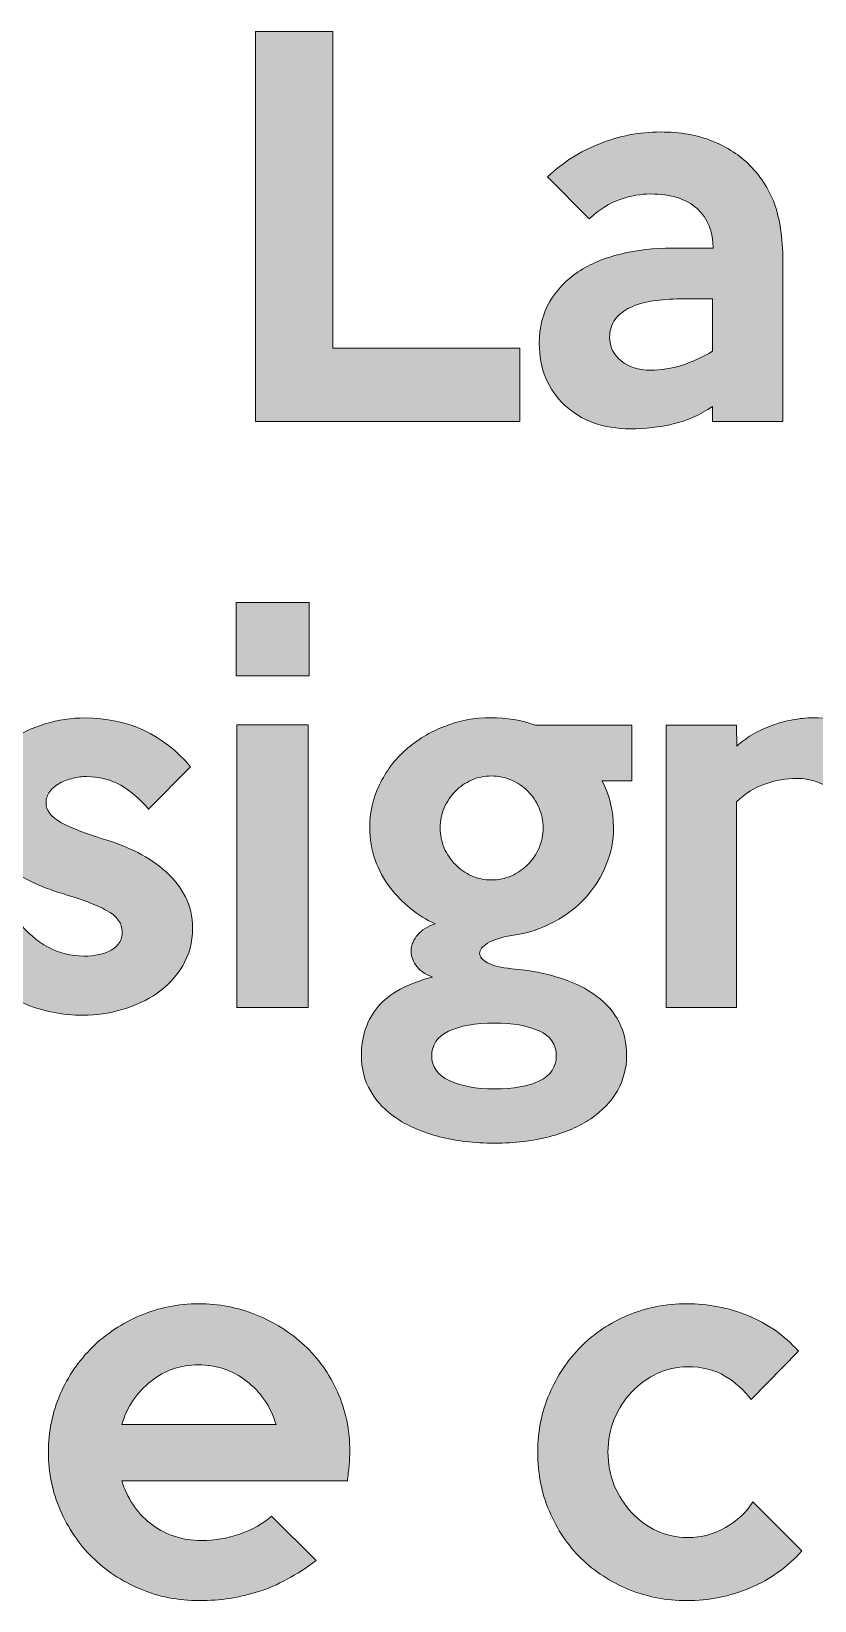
# Model space of a CAD drawing. Header units: inches. Extents: x -195 to 784, y 103 to 204.
# Drawn here: x 387.78 to 395.8, y 122.42 to 138.49 of the extents above; entities that cross this region are included whole.
import ezdxf

# ---------------------------------------------------------------- set-up
doc = ezdxf.new("R2010")
doc.units = ezdxf.units.IN
doc.header["$MEASUREMENT"] = 0
doc.layers.add('Layer 1', color=7, linetype='Continuous')

# ---------------------------------------------------------------- blocks, each defined once
blk = doc.blocks.new('block 13')
at = {"layer": 'Layer 1', "true_color": 0xffffff}
h = blk.add_hatch(color=7, dxfattribs=at)
h.dxf.hatch_style = 2
h.paths.add_polyline_path([(392.776, 134.493), (390.071, 134.493), (390.071, 138.488), (390.861, 138.488), (390.861, 135.243), (392.776, 135.243)])
h = blk.add_hatch(color=7, dxfattribs=at)
h.dxf.hatch_style = 2
edge = h.paths.add_edge_path()
edge.add_spline(control_points=[(395.471, 134.493), (395.471, 134.493), (394.751, 134.493), (394.751, 134.493), (394.751, 134.493), (394.751, 134.648), (394.751, 134.648), (394.625, 134.561), (394.49, 134.501), (394.349, 134.468), (394.207, 134.435), (394.061, 134.418), (393.911, 134.418), (393.771, 134.418), (393.644, 134.439), (393.531, 134.48), (393.418, 134.522), (393.32, 134.582), (393.236, 134.661), (393.153, 134.739), (393.089, 134.831), (393.044, 134.938), (392.999, 135.045), (392.977, 135.163), (392.977, 135.293), (392.977, 135.456), (393.012, 135.599), (393.084, 135.721), (393.156, 135.842), (393.253, 135.944), (393.376, 136.025), (393.5, 136.107), (393.644, 136.168), (393.809, 136.208), (393.974, 136.248), (394.152, 136.268), (394.341, 136.268), (394.341, 136.268), (394.757, 136.268), (394.757, 136.268), (394.757, 136.438), (394.702, 136.573), (394.592, 136.673), (394.482, 136.773), (394.323, 136.823), (394.117, 136.823), (394.017, 136.823), (393.913, 136.805), (393.806, 136.768), (393.7, 136.732), (393.593, 136.665), (393.487, 136.568), (393.487, 136.568), (393.062, 136.998), (393.062, 136.998), (393.215, 137.145), (393.393, 137.258), (393.595, 137.338), (393.795, 137.418), (394.003, 137.458), (394.217, 137.458), (394.417, 137.458), (394.595, 137.427), (394.751, 137.364), (394.907, 137.3), (395.033, 137.218), (395.129, 137.119), (395.255, 136.992), (395.343, 136.85), (395.395, 136.693), (395.446, 136.537), (395.472, 136.337), (395.472, 136.093), (395.472, 136.093), (395.472, 134.493), (395.472, 134.493), (395.472, 134.493), (395.471, 134.493), (395.471, 134.493)], knot_values=[0, 0, 0, 0, 1, 1, 1, 2, 2, 2, 3, 3, 3, 4, 4, 4, 5, 5, 5, 6, 6, 6, 7, 7, 7, 8, 8, 8, 9, 9, 9, 10, 10, 10, 11, 11, 11, 12, 12, 12, 13, 13, 13, 14, 14, 14, 15, 15, 15, 16, 16, 16, 17, 17, 17, 18, 18, 18, 19, 19, 19, 20, 20, 20, 21, 21, 21, 22, 22, 22, 23, 23, 23, 24, 24, 24, 25, 25, 25, 26, 26, 26, 26], degree=3, periodic=1)
edge = h.paths.add_edge_path()
edge.add_spline(control_points=[(394.751, 135.213), (394.751, 135.213), (394.751, 135.748), (394.751, 135.748), (394.751, 135.748), (394.421, 135.748), (394.421, 135.748), (394.321, 135.748), (394.227, 135.741), (394.139, 135.728), (394.05, 135.715), (393.973, 135.692), (393.909, 135.661), (393.843, 135.629), (393.792, 135.588), (393.754, 135.538), (393.716, 135.488), (393.697, 135.428), (393.697, 135.358), (393.697, 135.258), (393.735, 135.176), (393.814, 135.113), (393.892, 135.05), (393.993, 135.018), (394.116, 135.018), (394.223, 135.018), (394.329, 135.035), (394.434, 135.068), (394.539, 135.102), (394.645, 135.15), (394.751, 135.213)], knot_values=[0, 0, 0, 0, 1, 1, 1, 2, 2, 2, 3, 3, 3, 4, 4, 4, 5, 5, 5, 6, 6, 6, 7, 7, 7, 8, 8, 8, 9, 9, 9, 10, 10, 10, 10], degree=3, periodic=1)
at = {"layer": 'Layer 1', "lineweight": 0}
blk.add_lwpolyline([(392.776, 134.493), (390.071, 134.493), (390.071, 138.488), (390.861, 138.488), (390.861, 135.243), (392.776, 135.243), (392.776, 134.493)], dxfattribs=at)
for points, knots in [([(395.471, 134.493), (395.471, 134.493), (394.751, 134.493), (394.751, 134.493), (394.751, 134.493), (394.751, 134.648), (394.751, 134.648), (394.625, 134.561), (394.49, 134.501), (394.349, 134.468), (394.207, 134.435), (394.061, 134.418), (393.911, 134.418), (393.771, 134.418), (393.644, 134.439), (393.531, 134.48), (393.418, 134.522), (393.32, 134.582), (393.236, 134.661), (393.153, 134.739), (393.089, 134.831), (393.044, 134.938), (392.999, 135.045), (392.977, 135.163), (392.977, 135.293), (392.977, 135.456), (393.012, 135.599), (393.084, 135.721), (393.156, 135.842), (393.253, 135.944), (393.376, 136.025), (393.5, 136.107), (393.644, 136.168), (393.809, 136.208), (393.974, 136.248), (394.152, 136.268), (394.341, 136.268), (394.341, 136.268), (394.757, 136.268), (394.757, 136.268), (394.757, 136.438), (394.702, 136.573), (394.592, 136.673), (394.482, 136.773), (394.323, 136.823), (394.117, 136.823), (394.017, 136.823), (393.913, 136.805), (393.806, 136.768), (393.7, 136.732), (393.593, 136.665), (393.487, 136.568), (393.487, 136.568), (393.062, 136.998), (393.062, 136.998), (393.215, 137.145), (393.393, 137.258), (393.595, 137.338), (393.795, 137.418), (394.003, 137.458), (394.217, 137.458), (394.417, 137.458), (394.595, 137.427), (394.751, 137.364), (394.907, 137.3), (395.033, 137.218), (395.129, 137.119), (395.255, 136.992), (395.343, 136.85), (395.395, 136.693), (395.446, 136.537), (395.472, 136.337), (395.472, 136.093), (395.472, 136.093), (395.472, 134.493), (395.472, 134.493), (395.472, 134.493), (395.471, 134.493), (395.471, 134.493)], [0, 0, 0, 0, 1, 1, 1, 2, 2, 2, 3, 3, 3, 4, 4, 4, 5, 5, 5, 6, 6, 6, 7, 7, 7, 8, 8, 8, 9, 9, 9, 10, 10, 10, 11, 11, 11, 12, 12, 12, 13, 13, 13, 14, 14, 14, 15, 15, 15, 16, 16, 16, 17, 17, 17, 18, 18, 18, 19, 19, 19, 20, 20, 20, 21, 21, 21, 22, 22, 22, 23, 23, 23, 24, 24, 24, 25, 25, 25, 26, 26, 26, 26]), ([(394.751, 135.213), (394.751, 135.213), (394.751, 135.748), (394.751, 135.748), (394.751, 135.748), (394.421, 135.748), (394.421, 135.748), (394.321, 135.748), (394.227, 135.741), (394.139, 135.728), (394.05, 135.715), (393.973, 135.692), (393.909, 135.661), (393.843, 135.629), (393.792, 135.588), (393.754, 135.538), (393.716, 135.488), (393.697, 135.428), (393.697, 135.358), (393.697, 135.258), (393.735, 135.176), (393.814, 135.113), (393.892, 135.05), (393.993, 135.018), (394.116, 135.018), (394.223, 135.018), (394.329, 135.035), (394.434, 135.068), (394.539, 135.102), (394.645, 135.15), (394.751, 135.213)], [0, 0, 0, 0, 1, 1, 1, 2, 2, 2, 3, 3, 3, 4, 4, 4, 5, 5, 5, 6, 6, 6, 7, 7, 7, 8, 8, 8, 9, 9, 9, 10, 10, 10, 10])]:
    blk.add_open_spline(points, degree=3, knots=knots, dxfattribs=at)
blk = doc.blocks.new('block 14')
at = {"layer": 'Layer 1', "true_color": 0xffffff}
h = blk.add_hatch(color=7, dxfattribs=at)
h.dxf.hatch_style = 2
h.paths.add_polyline_path([(390.62, 131.888), (389.871, 131.888), (389.871, 132.638), (390.62, 132.638)])
h.paths.add_polyline_path([(390.611, 128.493), (389.881, 128.493), (389.881, 131.388), (390.611, 131.388)])
h = blk.add_hatch(color=7, dxfattribs=at)
h.dxf.hatch_style = 2
edge = h.paths.add_edge_path()
edge.add_spline(control_points=[(389.426, 129.303), (389.426, 129.159), (389.392, 129.032), (389.325, 128.92), (389.259, 128.809), (389.172, 128.715), (389.065, 128.64), (388.959, 128.565), (388.838, 128.509), (388.705, 128.471), (388.571, 128.432), (388.439, 128.413), (388.309, 128.413), (388.088, 128.413), (387.885, 128.453), (387.699, 128.535), (387.514, 128.617), (387.352, 128.748), (387.211, 128.928), (387.211, 128.928), (387.646, 129.368), (387.646, 129.368), (387.732, 129.258), (387.832, 129.172), (387.946, 129.11), (388.059, 129.049), (388.181, 129.018), (388.311, 129.018), (388.424, 129.018), (388.519, 129.039), (388.594, 129.08), (388.668, 129.122), (388.706, 129.185), (388.706, 129.268), (388.706, 129.355), (388.652, 129.427), (388.546, 129.486), (388.439, 129.544), (388.289, 129.601), (388.096, 129.658), (387.983, 129.691), (387.872, 129.734), (387.766, 129.785), (387.659, 129.837), (387.564, 129.9), (387.481, 129.975), (387.398, 130.05), (387.331, 130.136), (387.281, 130.233), (387.231, 130.329), (387.206, 130.441), (387.206, 130.567), (387.206, 130.707), (387.238, 130.833), (387.303, 130.945), (387.368, 131.056), (387.454, 131.15), (387.559, 131.225), (387.664, 131.3), (387.784, 131.357), (387.918, 131.397), (388.051, 131.437), (388.186, 131.457), (388.324, 131.457), (388.765, 131.457), (389.125, 131.29), (389.406, 130.957), (389.406, 130.957), (388.976, 130.522), (388.976, 130.522), (388.893, 130.626), (388.797, 130.707), (388.69, 130.768), (388.584, 130.828), (388.467, 130.857), (388.34, 130.857), (388.297, 130.857), (388.251, 130.852), (388.203, 130.84), (388.154, 130.828), (388.109, 130.812), (388.068, 130.79), (388.026, 130.768), (387.992, 130.74), (387.965, 130.705), (387.939, 130.67), (387.926, 130.631), (387.926, 130.587), (387.926, 130.51), (387.976, 130.444), (388.078, 130.388), (388.18, 130.331), (388.325, 130.274), (388.515, 130.217), (388.639, 130.181), (388.756, 130.134), (388.865, 130.078), (388.976, 130.021), (389.072, 129.955), (389.155, 129.88), (389.239, 129.805), (389.304, 129.72), (389.353, 129.625), (389.401, 129.531), (389.426, 129.423), (389.426, 129.303)], knot_values=[0, 0, 0, 0, 1, 1, 1, 2, 2, 2, 3, 3, 3, 4, 4, 4, 5, 5, 5, 6, 6, 6, 7, 7, 7, 8, 8, 8, 9, 9, 9, 10, 10, 10, 11, 11, 11, 12, 12, 12, 13, 13, 13, 14, 14, 14, 15, 15, 15, 16, 16, 16, 17, 17, 17, 18, 18, 18, 19, 19, 19, 20, 20, 20, 21, 21, 21, 22, 22, 22, 23, 23, 23, 24, 24, 24, 25, 25, 25, 26, 26, 26, 27, 27, 27, 28, 28, 28, 29, 29, 29, 30, 30, 30, 31, 31, 31, 32, 32, 32, 33, 33, 33, 34, 34, 34, 35, 35, 35, 35], degree=3, periodic=1)
h = blk.add_hatch(color=7, dxfattribs=at)
h.dxf.hatch_style = 2
edge = h.paths.add_edge_path()
edge.add_spline(control_points=[(393.926, 130.813), (393.926, 130.813), (393.621, 130.813), (393.621, 130.813), (393.697, 130.663), (393.736, 130.503), (393.736, 130.333), (393.736, 130.203), (393.712, 130.077), (393.663, 129.956), (393.615, 129.834), (393.546, 129.723), (393.456, 129.623), (393.366, 129.524), (393.257, 129.438), (393.128, 129.369), (393, 129.299), (392.856, 129.252), (392.695, 129.228), (392.586, 129.212), (392.503, 129.186), (392.448, 129.151), (392.393, 129.116), (392.366, 129.081), (392.366, 129.046), (392.366, 129.011), (392.393, 128.979), (392.448, 128.949), (392.503, 128.919), (392.586, 128.899), (392.695, 128.889), (393.069, 128.855), (393.358, 128.762), (393.563, 128.609), (393.768, 128.455), (393.871, 128.252), (393.871, 127.998), (393.871, 127.869), (393.839, 127.749), (393.776, 127.638), (393.713, 127.528), (393.622, 127.433), (393.504, 127.353), (393.386, 127.273), (393.244, 127.212), (393.078, 127.168), (392.912, 127.125), (392.726, 127.103), (392.52, 127.103), (392.311, 127.103), (392.122, 127.125), (391.955, 127.168), (391.787, 127.212), (391.643, 127.273), (391.523, 127.351), (391.404, 127.43), (391.313, 127.523), (391.25, 127.634), (391.186, 127.744), (391.155, 127.865), (391.155, 127.998), (391.155, 128.199), (391.212, 128.366), (391.326, 128.501), (391.44, 128.636), (391.627, 128.737), (391.884, 128.804), (391.804, 128.833), (391.747, 128.874), (391.712, 128.926), (391.677, 128.977), (391.661, 129.031), (391.664, 129.084), (391.668, 129.137), (391.69, 129.188), (391.732, 129.236), (391.773, 129.284), (391.832, 129.322), (391.91, 129.349), (391.822, 129.388), (391.739, 129.441), (391.66, 129.504), (391.581, 129.567), (391.51, 129.64), (391.446, 129.723), (391.383, 129.806), (391.333, 129.9), (391.295, 130.003), (391.258, 130.107), (391.24, 130.216), (391.24, 130.333), (391.24, 130.49), (391.273, 130.637), (391.34, 130.773), (391.406, 130.911), (391.496, 131.03), (391.61, 131.131), (391.723, 131.233), (391.855, 131.313), (392.005, 131.371), (392.155, 131.43), (392.313, 131.459), (392.48, 131.459), (392.643, 131.459), (392.795, 131.434), (392.935, 131.384), (392.935, 131.384), (393.925, 131.384), (393.925, 131.384), (393.925, 131.384), (393.925, 130.813), (393.925, 130.813), (393.925, 130.813), (393.926, 130.813), (393.926, 130.813)], knot_values=[0, 0, 0, 0, 1, 1, 1, 2, 2, 2, 3, 3, 3, 4, 4, 4, 5, 5, 5, 6, 6, 6, 7, 7, 7, 8, 8, 8, 9, 9, 9, 10, 10, 10, 11, 11, 11, 12, 12, 12, 13, 13, 13, 14, 14, 14, 15, 15, 15, 16, 16, 16, 17, 17, 17, 18, 18, 18, 19, 19, 19, 20, 20, 20, 21, 21, 21, 22, 22, 22, 23, 23, 23, 24, 24, 24, 25, 25, 25, 26, 26, 26, 27, 27, 27, 28, 28, 28, 29, 29, 29, 30, 30, 30, 31, 31, 31, 32, 32, 32, 33, 33, 33, 34, 34, 34, 35, 35, 35, 36, 36, 36, 37, 37, 37, 38, 38, 38, 38], degree=3, periodic=1)
edge = h.paths.add_edge_path()
edge.add_spline(control_points=[(393.151, 127.998), (393.151, 128.114), (393.092, 128.2), (392.974, 128.253), (392.856, 128.306), (392.704, 128.333), (392.518, 128.333), (392.319, 128.333), (392.162, 128.305), (392.048, 128.248), (391.933, 128.192), (391.875, 128.108), (391.875, 127.998), (391.875, 127.885), (391.935, 127.8), (392.055, 127.743), (392.175, 127.687), (392.329, 127.658), (392.518, 127.658), (392.711, 127.658), (392.864, 127.686), (392.979, 127.741), (393.094, 127.795), (393.151, 127.881), (393.151, 127.998)], knot_values=[0, 0, 0, 0, 1, 1, 1, 2, 2, 2, 3, 3, 3, 4, 4, 4, 5, 5, 5, 6, 6, 6, 7, 7, 7, 8, 8, 8, 8], degree=3, periodic=1)
edge = h.paths.add_edge_path()
edge.add_spline(control_points=[(393.016, 130.333), (393.016, 130.406), (393.002, 130.474), (392.974, 130.538), (392.946, 130.602), (392.908, 130.657), (392.86, 130.706), (392.813, 130.754), (392.756, 130.792), (392.691, 130.82), (392.627, 130.849), (392.558, 130.863), (392.486, 130.863), (392.413, 130.863), (392.345, 130.849), (392.283, 130.82), (392.22, 130.792), (392.165, 130.754), (392.117, 130.706), (392.069, 130.657), (392.031, 130.602), (392.003, 130.538), (391.975, 130.474), (391.961, 130.406), (391.961, 130.333), (391.961, 130.259), (391.975, 130.191), (392.003, 130.125), (392.031, 130.06), (392.069, 130.003), (392.117, 129.956), (392.165, 129.907), (392.22, 129.869), (392.283, 129.84), (392.345, 129.812), (392.413, 129.798), (392.486, 129.798), (392.558, 129.798), (392.627, 129.812), (392.691, 129.84), (392.756, 129.869), (392.812, 129.907), (392.86, 129.956), (392.908, 130.004), (392.946, 130.061), (392.974, 130.125), (393.002, 130.191), (393.016, 130.259), (393.016, 130.333)], knot_values=[0, 0, 0, 0, 1, 1, 1, 2, 2, 2, 3, 3, 3, 4, 4, 4, 5, 5, 5, 6, 6, 6, 7, 7, 7, 8, 8, 8, 9, 9, 9, 10, 10, 10, 11, 11, 11, 12, 12, 12, 13, 13, 13, 14, 14, 14, 15, 15, 15, 16, 16, 16, 16], degree=3, periodic=1)
h = blk.add_hatch(color=7, dxfattribs=at)
h.dxf.hatch_style = 2
edge = h.paths.add_edge_path()
edge.add_spline(control_points=[(396.906, 128.493), (396.906, 128.493), (396.186, 128.493), (396.186, 128.493), (396.186, 128.493), (396.186, 130.218), (396.186, 130.218), (396.186, 130.321), (396.17, 130.412), (396.138, 130.49), (396.106, 130.568), (396.063, 130.634), (396.01, 130.685), (395.957, 130.737), (395.895, 130.775), (395.826, 130.8), (395.758, 130.825), (395.687, 130.838), (395.613, 130.838), (395.503, 130.838), (395.394, 130.818), (395.287, 130.78), (395.18, 130.742), (395.083, 130.681), (394.996, 130.597), (394.996, 130.597), (394.996, 128.492), (394.996, 128.492), (394.996, 128.492), (394.276, 128.492), (394.276, 128.492), (394.276, 128.492), (394.276, 131.383), (394.276, 131.383), (394.276, 131.383), (394.996, 131.383), (394.996, 131.383), (394.996, 131.383), (395.001, 131.168), (395.001, 131.168), (395.044, 131.211), (395.097, 131.251), (395.161, 131.287), (395.224, 131.324), (395.29, 131.355), (395.358, 131.38), (395.427, 131.405), (395.497, 131.425), (395.569, 131.437), (395.64, 131.451), (395.709, 131.458), (395.776, 131.458), (395.923, 131.458), (396.063, 131.435), (396.199, 131.388), (396.334, 131.341), (396.454, 131.27), (396.558, 131.173), (396.664, 131.076), (396.748, 130.951), (396.812, 130.798), (396.875, 130.644), (396.907, 130.463), (396.907, 130.253), (396.907, 130.253), (396.907, 128.493), (396.907, 128.493), (396.907, 128.493), (396.906, 128.493), (396.906, 128.493)], knot_values=[0, 0, 0, 0, 1, 1, 1, 2, 2, 2, 3, 3, 3, 4, 4, 4, 5, 5, 5, 6, 6, 6, 7, 7, 7, 8, 8, 8, 9, 9, 9, 10, 10, 10, 11, 11, 11, 12, 12, 12, 13, 13, 13, 14, 14, 14, 15, 15, 15, 16, 16, 16, 17, 17, 17, 18, 18, 18, 19, 19, 19, 20, 20, 20, 21, 21, 21, 22, 22, 22, 23, 23, 23, 23], degree=3, periodic=1)
at = {"layer": 'Layer 1', "lineweight": 0}
for points in [[(390.62, 131.888), (389.871, 131.888), (389.871, 132.638), (390.62, 132.638), (390.62, 131.888)], [(390.611, 128.493), (389.881, 128.493), (389.881, 131.388), (390.611, 131.388), (390.611, 128.493)]]:
    blk.add_lwpolyline(points, dxfattribs=at)
for points, knots in [([(389.426, 129.303), (389.426, 129.159), (389.392, 129.032), (389.325, 128.92), (389.259, 128.809), (389.172, 128.715), (389.065, 128.64), (388.959, 128.565), (388.838, 128.509), (388.705, 128.471), (388.571, 128.432), (388.439, 128.413), (388.309, 128.413), (388.088, 128.413), (387.885, 128.453), (387.699, 128.535), (387.514, 128.617), (387.352, 128.748), (387.211, 128.928), (387.211, 128.928), (387.646, 129.368), (387.646, 129.368), (387.732, 129.258), (387.832, 129.172), (387.946, 129.11), (388.059, 129.049), (388.181, 129.018), (388.311, 129.018), (388.424, 129.018), (388.519, 129.039), (388.594, 129.08), (388.668, 129.122), (388.706, 129.185), (388.706, 129.268), (388.706, 129.355), (388.652, 129.427), (388.546, 129.486), (388.439, 129.544), (388.289, 129.601), (388.096, 129.658), (387.983, 129.691), (387.872, 129.734), (387.766, 129.785), (387.659, 129.837), (387.564, 129.9), (387.481, 129.975), (387.398, 130.05), (387.331, 130.136), (387.281, 130.233), (387.231, 130.329), (387.206, 130.441), (387.206, 130.567), (387.206, 130.707), (387.238, 130.833), (387.303, 130.945), (387.368, 131.056), (387.454, 131.15), (387.559, 131.225), (387.664, 131.3), (387.784, 131.357), (387.918, 131.397), (388.051, 131.437), (388.186, 131.457), (388.324, 131.457), (388.765, 131.457), (389.125, 131.29), (389.406, 130.957), (389.406, 130.957), (388.976, 130.522), (388.976, 130.522), (388.893, 130.626), (388.797, 130.707), (388.69, 130.768), (388.584, 130.828), (388.467, 130.857), (388.34, 130.857), (388.297, 130.857), (388.251, 130.852), (388.203, 130.84), (388.154, 130.828), (388.109, 130.812), (388.068, 130.79), (388.026, 130.768), (387.992, 130.74), (387.965, 130.705), (387.939, 130.67), (387.926, 130.631), (387.926, 130.587), (387.926, 130.51), (387.976, 130.444), (388.078, 130.388), (388.18, 130.331), (388.325, 130.274), (388.515, 130.217), (388.639, 130.181), (388.756, 130.134), (388.865, 130.078), (388.976, 130.021), (389.072, 129.955), (389.155, 129.88), (389.239, 129.805), (389.304, 129.72), (389.353, 129.625), (389.401, 129.531), (389.426, 129.423), (389.426, 129.303)], [0, 0, 0, 0, 1, 1, 1, 2, 2, 2, 3, 3, 3, 4, 4, 4, 5, 5, 5, 6, 6, 6, 7, 7, 7, 8, 8, 8, 9, 9, 9, 10, 10, 10, 11, 11, 11, 12, 12, 12, 13, 13, 13, 14, 14, 14, 15, 15, 15, 16, 16, 16, 17, 17, 17, 18, 18, 18, 19, 19, 19, 20, 20, 20, 21, 21, 21, 22, 22, 22, 23, 23, 23, 24, 24, 24, 25, 25, 25, 26, 26, 26, 27, 27, 27, 28, 28, 28, 29, 29, 29, 30, 30, 30, 31, 31, 31, 32, 32, 32, 33, 33, 33, 34, 34, 34, 35, 35, 35, 35]), ([(393.926, 130.813), (393.926, 130.813), (393.621, 130.813), (393.621, 130.813), (393.697, 130.663), (393.736, 130.503), (393.736, 130.333), (393.736, 130.203), (393.712, 130.077), (393.663, 129.956), (393.615, 129.834), (393.546, 129.723), (393.456, 129.623), (393.366, 129.524), (393.257, 129.438), (393.128, 129.369), (393, 129.299), (392.856, 129.252), (392.695, 129.228), (392.586, 129.212), (392.503, 129.186), (392.448, 129.151), (392.393, 129.116), (392.366, 129.081), (392.366, 129.046), (392.366, 129.011), (392.393, 128.979), (392.448, 128.949), (392.503, 128.919), (392.586, 128.899), (392.695, 128.889), (393.069, 128.855), (393.358, 128.762), (393.563, 128.609), (393.768, 128.455), (393.871, 128.252), (393.871, 127.998), (393.871, 127.869), (393.839, 127.749), (393.776, 127.638), (393.713, 127.528), (393.622, 127.433), (393.504, 127.353), (393.386, 127.273), (393.244, 127.212), (393.078, 127.168), (392.912, 127.125), (392.726, 127.103), (392.52, 127.103), (392.311, 127.103), (392.122, 127.125), (391.955, 127.168), (391.787, 127.212), (391.643, 127.273), (391.523, 127.351), (391.404, 127.43), (391.313, 127.523), (391.25, 127.634), (391.186, 127.744), (391.155, 127.865), (391.155, 127.998), (391.155, 128.199), (391.212, 128.366), (391.326, 128.501), (391.44, 128.636), (391.627, 128.737), (391.884, 128.804), (391.804, 128.833), (391.747, 128.874), (391.712, 128.926), (391.677, 128.977), (391.661, 129.031), (391.664, 129.084), (391.668, 129.137), (391.69, 129.188), (391.732, 129.236), (391.773, 129.284), (391.832, 129.322), (391.91, 129.349), (391.822, 129.388), (391.739, 129.441), (391.66, 129.504), (391.581, 129.567), (391.51, 129.64), (391.446, 129.723), (391.383, 129.806), (391.333, 129.9), (391.295, 130.003), (391.258, 130.107), (391.24, 130.216), (391.24, 130.333), (391.24, 130.49), (391.273, 130.637), (391.34, 130.773), (391.406, 130.911), (391.496, 131.03), (391.61, 131.131), (391.723, 131.233), (391.855, 131.313), (392.005, 131.371), (392.155, 131.43), (392.313, 131.459), (392.48, 131.459), (392.643, 131.459), (392.795, 131.434), (392.935, 131.384), (392.935, 131.384), (393.925, 131.384), (393.925, 131.384), (393.925, 131.384), (393.925, 130.813), (393.925, 130.813), (393.925, 130.813), (393.926, 130.813), (393.926, 130.813)], [0, 0, 0, 0, 1, 1, 1, 2, 2, 2, 3, 3, 3, 4, 4, 4, 5, 5, 5, 6, 6, 6, 7, 7, 7, 8, 8, 8, 9, 9, 9, 10, 10, 10, 11, 11, 11, 12, 12, 12, 13, 13, 13, 14, 14, 14, 15, 15, 15, 16, 16, 16, 17, 17, 17, 18, 18, 18, 19, 19, 19, 20, 20, 20, 21, 21, 21, 22, 22, 22, 23, 23, 23, 24, 24, 24, 25, 25, 25, 26, 26, 26, 27, 27, 27, 28, 28, 28, 29, 29, 29, 30, 30, 30, 31, 31, 31, 32, 32, 32, 33, 33, 33, 34, 34, 34, 35, 35, 35, 36, 36, 36, 37, 37, 37, 38, 38, 38, 38]), ([(396.906, 128.493), (396.906, 128.493), (396.186, 128.493), (396.186, 128.493), (396.186, 128.493), (396.186, 130.218), (396.186, 130.218), (396.186, 130.321), (396.17, 130.412), (396.138, 130.49), (396.106, 130.568), (396.063, 130.634), (396.01, 130.685), (395.957, 130.737), (395.895, 130.775), (395.826, 130.8), (395.758, 130.825), (395.687, 130.838), (395.613, 130.838), (395.503, 130.838), (395.394, 130.818), (395.287, 130.78), (395.18, 130.742), (395.083, 130.681), (394.996, 130.597), (394.996, 130.597), (394.996, 128.492), (394.996, 128.492), (394.996, 128.492), (394.276, 128.492), (394.276, 128.492), (394.276, 128.492), (394.276, 131.383), (394.276, 131.383), (394.276, 131.383), (394.996, 131.383), (394.996, 131.383), (394.996, 131.383), (395.001, 131.168), (395.001, 131.168), (395.044, 131.211), (395.097, 131.251), (395.161, 131.287), (395.224, 131.324), (395.29, 131.355), (395.358, 131.38), (395.427, 131.405), (395.497, 131.425), (395.569, 131.437), (395.64, 131.451), (395.709, 131.458), (395.776, 131.458), (395.923, 131.458), (396.063, 131.435), (396.199, 131.388), (396.334, 131.341), (396.454, 131.27), (396.558, 131.173), (396.664, 131.076), (396.748, 130.951), (396.812, 130.798), (396.875, 130.644), (396.907, 130.463), (396.907, 130.253), (396.907, 130.253), (396.907, 128.493), (396.907, 128.493), (396.907, 128.493), (396.906, 128.493), (396.906, 128.493)], [0, 0, 0, 0, 1, 1, 1, 2, 2, 2, 3, 3, 3, 4, 4, 4, 5, 5, 5, 6, 6, 6, 7, 7, 7, 8, 8, 8, 9, 9, 9, 10, 10, 10, 11, 11, 11, 12, 12, 12, 13, 13, 13, 14, 14, 14, 15, 15, 15, 16, 16, 16, 17, 17, 17, 18, 18, 18, 19, 19, 19, 20, 20, 20, 21, 21, 21, 22, 22, 22, 23, 23, 23, 23]), ([(393.016, 130.333), (393.016, 130.406), (393.002, 130.474), (392.974, 130.538), (392.946, 130.602), (392.908, 130.657), (392.86, 130.706), (392.813, 130.754), (392.756, 130.792), (392.691, 130.82), (392.627, 130.849), (392.558, 130.863), (392.486, 130.863), (392.413, 130.863), (392.345, 130.849), (392.283, 130.82), (392.22, 130.792), (392.165, 130.754), (392.117, 130.706), (392.069, 130.657), (392.031, 130.602), (392.003, 130.538), (391.975, 130.474), (391.961, 130.406), (391.961, 130.333), (391.961, 130.259), (391.975, 130.191), (392.003, 130.125), (392.031, 130.06), (392.069, 130.003), (392.117, 129.956), (392.165, 129.907), (392.22, 129.869), (392.283, 129.84), (392.345, 129.812), (392.413, 129.798), (392.486, 129.798), (392.558, 129.798), (392.627, 129.812), (392.691, 129.84), (392.756, 129.869), (392.812, 129.907), (392.86, 129.956), (392.908, 130.004), (392.946, 130.061), (392.974, 130.125), (393.002, 130.191), (393.016, 130.259), (393.016, 130.333)], [0, 0, 0, 0, 1, 1, 1, 2, 2, 2, 3, 3, 3, 4, 4, 4, 5, 5, 5, 6, 6, 6, 7, 7, 7, 8, 8, 8, 9, 9, 9, 10, 10, 10, 11, 11, 11, 12, 12, 12, 13, 13, 13, 14, 14, 14, 15, 15, 15, 16, 16, 16, 16]), ([(393.151, 127.998), (393.151, 128.114), (393.092, 128.2), (392.974, 128.253), (392.856, 128.306), (392.704, 128.333), (392.518, 128.333), (392.319, 128.333), (392.162, 128.305), (392.048, 128.248), (391.933, 128.192), (391.875, 128.108), (391.875, 127.998), (391.875, 127.885), (391.935, 127.8), (392.055, 127.743), (392.175, 127.687), (392.329, 127.658), (392.518, 127.658), (392.711, 127.658), (392.864, 127.686), (392.979, 127.741), (393.094, 127.795), (393.151, 127.881), (393.151, 127.998)], [0, 0, 0, 0, 1, 1, 1, 2, 2, 2, 3, 3, 3, 4, 4, 4, 5, 5, 5, 6, 6, 6, 7, 7, 7, 8, 8, 8, 8])]:
    blk.add_open_spline(points, degree=3, knots=knots, dxfattribs=at)
blk = doc.blocks.new('block 15')
at = {"layer": 'Layer 1', "true_color": 0xffffff}
h = blk.add_hatch(color=7, dxfattribs=at)
h.dxf.hatch_style = 2
edge = h.paths.add_edge_path()
edge.add_spline(control_points=[(391.036, 123.943), (391.036, 123.896), (391.033, 123.848), (391.029, 123.798), (391.024, 123.748), (391.018, 123.696), (391.011, 123.643), (391.011, 123.643), (388.701, 123.643), (388.701, 123.643), (388.728, 123.56), (388.765, 123.48), (388.813, 123.406), (388.862, 123.331), (388.921, 123.266), (388.991, 123.211), (389.061, 123.156), (389.14, 123.112), (389.228, 123.081), (389.317, 123.049), (389.414, 123.033), (389.521, 123.033), (389.651, 123.033), (389.781, 123.055), (389.911, 123.1), (390.041, 123.145), (390.149, 123.206), (390.236, 123.283), (390.236, 123.283), (390.691, 122.828), (390.691, 122.828), (390.491, 122.678), (390.295, 122.572), (390.103, 122.511), (389.911, 122.449), (389.709, 122.418), (389.496, 122.418), (389.279, 122.418), (389.077, 122.458), (388.888, 122.538), (388.7, 122.618), (388.536, 122.726), (388.398, 122.863), (388.259, 123), (388.151, 123.161), (388.071, 123.346), (387.99, 123.531), (387.95, 123.728), (387.95, 123.938), (387.95, 124.148), (387.99, 124.346), (388.071, 124.531), (388.151, 124.716), (388.26, 124.876), (388.4, 125.013), (388.541, 125.15), (388.704, 125.258), (388.891, 125.338), (389.078, 125.418), (389.277, 125.458), (389.49, 125.458), (389.694, 125.458), (389.889, 125.421), (390.075, 125.346), (390.262, 125.271), (390.427, 125.167), (390.57, 125.034), (390.713, 124.9), (390.827, 124.741), (390.91, 124.556), (390.994, 124.371), (391.036, 124.166), (391.036, 123.943)], knot_values=[0, 0, 0, 0, 1, 1, 1, 2, 2, 2, 3, 3, 3, 4, 4, 4, 5, 5, 5, 6, 6, 6, 7, 7, 7, 8, 8, 8, 9, 9, 9, 10, 10, 10, 11, 11, 11, 12, 12, 12, 13, 13, 13, 14, 14, 14, 15, 15, 15, 16, 16, 16, 17, 17, 17, 18, 18, 18, 19, 19, 19, 20, 20, 20, 21, 21, 21, 22, 22, 22, 23, 23, 23, 24, 24, 24, 24], degree=3, periodic=1)
edge = h.paths.add_edge_path()
edge.add_spline(control_points=[(390.281, 124.223), (390.225, 124.407), (390.124, 124.554), (389.979, 124.666), (389.834, 124.777), (389.669, 124.833), (389.486, 124.833), (389.306, 124.833), (389.145, 124.777), (389.002, 124.666), (388.858, 124.554), (388.758, 124.407), (388.701, 124.223), (388.701, 124.223), (390.281, 124.223), (390.281, 124.223)], knot_values=[0, 0, 0, 0, 1, 1, 1, 2, 2, 2, 3, 3, 3, 4, 4, 4, 5, 5, 5, 5], degree=3, periodic=1)
h = blk.add_hatch(color=7, dxfattribs=at)
h.dxf.hatch_style = 2
edge = h.paths.add_edge_path()
edge.add_spline(control_points=[(395.666, 122.928), (395.519, 122.761), (395.343, 122.635), (395.136, 122.548), (394.929, 122.461), (394.713, 122.418), (394.486, 122.418), (394.276, 122.418), (394.078, 122.456), (393.891, 122.533), (393.704, 122.61), (393.543, 122.716), (393.405, 122.85), (393.267, 122.985), (393.159, 123.146), (393.08, 123.333), (393, 123.519), (392.961, 123.721), (392.961, 123.938), (392.961, 124.151), (393, 124.35), (393.08, 124.535), (393.159, 124.72), (393.267, 124.881), (393.402, 125.018), (393.538, 125.154), (393.7, 125.262), (393.885, 125.34), (394.072, 125.419), (394.272, 125.458), (394.485, 125.458), (394.705, 125.458), (394.915, 125.418), (395.113, 125.337), (395.311, 125.257), (395.484, 125.136), (395.63, 124.973), (395.63, 124.973), (395.146, 124.478), (395.146, 124.478), (395.072, 124.574), (394.983, 124.655), (394.878, 124.718), (394.773, 124.781), (394.645, 124.813), (394.495, 124.813), (394.386, 124.813), (394.282, 124.79), (394.183, 124.743), (394.084, 124.696), (393.998, 124.634), (393.923, 124.556), (393.848, 124.477), (393.789, 124.385), (393.745, 124.278), (393.702, 124.171), (393.68, 124.058), (393.68, 123.938), (393.68, 123.818), (393.702, 123.705), (393.745, 123.598), (393.789, 123.492), (393.847, 123.399), (393.92, 123.321), (393.994, 123.242), (394.08, 123.18), (394.18, 123.133), (394.28, 123.086), (394.385, 123.064), (394.495, 123.064), (394.638, 123.064), (394.768, 123.098), (394.885, 123.166), (395.002, 123.234), (395.095, 123.321), (395.165, 123.428), (395.165, 123.428), (395.666, 122.928), (395.666, 122.928)], knot_values=[0, 0, 0, 0, 1, 1, 1, 2, 2, 2, 3, 3, 3, 4, 4, 4, 5, 5, 5, 6, 6, 6, 7, 7, 7, 8, 8, 8, 9, 9, 9, 10, 10, 10, 11, 11, 11, 12, 12, 12, 13, 13, 13, 14, 14, 14, 15, 15, 15, 16, 16, 16, 17, 17, 17, 18, 18, 18, 19, 19, 19, 20, 20, 20, 21, 21, 21, 22, 22, 22, 23, 23, 23, 24, 24, 24, 25, 25, 25, 26, 26, 26, 26], degree=3, periodic=1)
at = {"layer": 'Layer 1', "lineweight": 0}
for points, knots in [([(391.036, 123.943), (391.036, 123.896), (391.033, 123.848), (391.029, 123.798), (391.024, 123.748), (391.018, 123.696), (391.011, 123.643), (391.011, 123.643), (388.701, 123.643), (388.701, 123.643), (388.728, 123.56), (388.765, 123.48), (388.813, 123.406), (388.862, 123.331), (388.921, 123.266), (388.991, 123.211), (389.061, 123.156), (389.14, 123.112), (389.228, 123.081), (389.317, 123.049), (389.414, 123.033), (389.521, 123.033), (389.651, 123.033), (389.781, 123.055), (389.911, 123.1), (390.041, 123.145), (390.149, 123.206), (390.236, 123.283), (390.236, 123.283), (390.691, 122.828), (390.691, 122.828), (390.491, 122.678), (390.295, 122.572), (390.103, 122.511), (389.911, 122.449), (389.709, 122.418), (389.496, 122.418), (389.279, 122.418), (389.077, 122.458), (388.888, 122.538), (388.7, 122.618), (388.536, 122.726), (388.398, 122.863), (388.259, 123), (388.151, 123.161), (388.071, 123.346), (387.99, 123.531), (387.95, 123.728), (387.95, 123.938), (387.95, 124.148), (387.99, 124.346), (388.071, 124.531), (388.151, 124.716), (388.26, 124.876), (388.4, 125.013), (388.541, 125.15), (388.704, 125.258), (388.891, 125.338), (389.078, 125.418), (389.277, 125.458), (389.49, 125.458), (389.694, 125.458), (389.889, 125.421), (390.075, 125.346), (390.262, 125.271), (390.427, 125.167), (390.57, 125.034), (390.713, 124.9), (390.827, 124.741), (390.91, 124.556), (390.994, 124.371), (391.036, 124.166), (391.036, 123.943)], [0, 0, 0, 0, 1, 1, 1, 2, 2, 2, 3, 3, 3, 4, 4, 4, 5, 5, 5, 6, 6, 6, 7, 7, 7, 8, 8, 8, 9, 9, 9, 10, 10, 10, 11, 11, 11, 12, 12, 12, 13, 13, 13, 14, 14, 14, 15, 15, 15, 16, 16, 16, 17, 17, 17, 18, 18, 18, 19, 19, 19, 20, 20, 20, 21, 21, 21, 22, 22, 22, 23, 23, 23, 24, 24, 24, 24]), ([(395.666, 122.928), (395.519, 122.761), (395.343, 122.635), (395.136, 122.548), (394.929, 122.461), (394.713, 122.418), (394.486, 122.418), (394.276, 122.418), (394.078, 122.456), (393.891, 122.533), (393.704, 122.61), (393.543, 122.716), (393.405, 122.85), (393.267, 122.985), (393.159, 123.146), (393.08, 123.333), (393, 123.519), (392.961, 123.721), (392.961, 123.938), (392.961, 124.151), (393, 124.35), (393.08, 124.535), (393.159, 124.72), (393.267, 124.881), (393.402, 125.018), (393.538, 125.154), (393.7, 125.262), (393.885, 125.34), (394.072, 125.419), (394.272, 125.458), (394.485, 125.458), (394.705, 125.458), (394.915, 125.418), (395.113, 125.337), (395.311, 125.257), (395.484, 125.136), (395.63, 124.973), (395.63, 124.973), (395.146, 124.478), (395.146, 124.478), (395.072, 124.574), (394.983, 124.655), (394.878, 124.718), (394.773, 124.781), (394.645, 124.813), (394.495, 124.813), (394.386, 124.813), (394.282, 124.79), (394.183, 124.743), (394.084, 124.696), (393.998, 124.634), (393.923, 124.556), (393.848, 124.477), (393.789, 124.385), (393.745, 124.278), (393.702, 124.171), (393.68, 124.058), (393.68, 123.938), (393.68, 123.818), (393.702, 123.705), (393.745, 123.598), (393.789, 123.492), (393.847, 123.399), (393.92, 123.321), (393.994, 123.242), (394.08, 123.18), (394.18, 123.133), (394.28, 123.086), (394.385, 123.064), (394.495, 123.064), (394.638, 123.064), (394.768, 123.098), (394.885, 123.166), (395.002, 123.234), (395.095, 123.321), (395.165, 123.428), (395.165, 123.428), (395.666, 122.928), (395.666, 122.928)], [0, 0, 0, 0, 1, 1, 1, 2, 2, 2, 3, 3, 3, 4, 4, 4, 5, 5, 5, 6, 6, 6, 7, 7, 7, 8, 8, 8, 9, 9, 9, 10, 10, 10, 11, 11, 11, 12, 12, 12, 13, 13, 13, 14, 14, 14, 15, 15, 15, 16, 16, 16, 17, 17, 17, 18, 18, 18, 19, 19, 19, 20, 20, 20, 21, 21, 21, 22, 22, 22, 23, 23, 23, 24, 24, 24, 25, 25, 25, 26, 26, 26, 26]), ([(390.281, 124.223), (390.225, 124.407), (390.124, 124.554), (389.979, 124.666), (389.834, 124.777), (389.669, 124.833), (389.486, 124.833), (389.306, 124.833), (389.145, 124.777), (389.002, 124.666), (388.858, 124.554), (388.758, 124.407), (388.701, 124.223), (388.701, 124.223), (390.281, 124.223), (390.281, 124.223)], [0, 0, 0, 0, 1, 1, 1, 2, 2, 2, 3, 3, 3, 4, 4, 4, 5, 5, 5, 5])]:
    blk.add_open_spline(points, degree=3, knots=knots, dxfattribs=at)
blk = doc.blocks.new('block 11')
at = {"layer": 'Layer 1'}
for name in ['block 13', 'block 14', 'block 15']:
    blk.add_blockref(name, (0, 0), dxfattribs=at)
blk = doc.blocks.new('block 5')
at = {"layer": 'Layer 1'}
blk.add_blockref('block 11', (0, 0), dxfattribs=at)

msp = doc.modelspace()

# ---------------------------------------------------------------- block references
at = {"layer": 'Layer 1'}
msp.add_blockref('block 5', (0, 0), dxfattribs=at)

doc.saveas('drawing.dxf')
